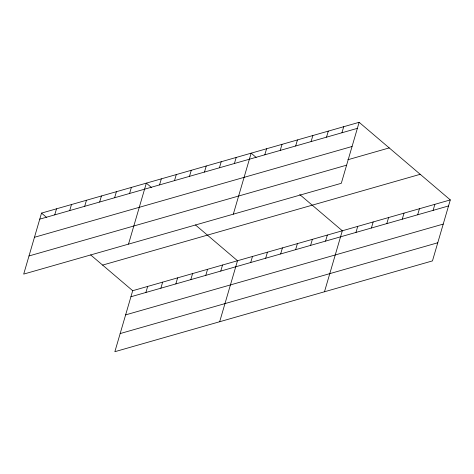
<?xml version="1.0" encoding="UTF-8"?>
<svg xmlns="http://www.w3.org/2000/svg" width="474" height="474" viewBox="0 0 474 474"><rect width="100%" height="100%" fill="white"/><g stroke="black" fill="none" stroke-linecap="round" stroke-linejoin="round"><path stroke-width="0.71" d="M359.138 122.304L41.534 213.099L23.7 274.091L341.304 183.296L359.138 122.304L450.3 199.91L432.466 260.901L114.862 351.696L132.696 290.704L450.3 199.91M54.741 214.87L56.507 208.821M69.714 210.592L71.479 204.543M84.686 206.309L86.452 200.259M99.659 202.031L101.424 195.981M114.631 197.747L116.397 191.697M129.603 193.469L131.369 187.42M128.507 244.128L146.342 183.136L151.36 187.408M159.548 184.907L161.314 178.858M174.521 180.624L176.287 174.574M145.903 292.476L147.669 286.426M189.493 176.346L191.259 170.296M160.876 288.198L162.641 282.149M204.466 172.068L206.237 166.018M175.848 283.914L177.614 277.865M219.438 167.784L221.21 161.735M190.821 279.636L192.586 273.587M234.411 163.506L236.182 157.457M205.793 275.353L207.559 269.303M233.321 214.165L251.155 153.173L256.167 157.445M220.766 271.075L222.531 265.025M264.812 154.814L266.578 148.765M219.669 321.733L237.504 260.741L195.46 224.949M280.235 150.406L282.006 144.357M250.71 262.513L252.476 256.464M295.663 145.992L297.435 139.943M265.683 258.229L267.449 252.18M311.092 141.584L312.858 135.534M280.655 253.951L282.421 247.902M326.515 137.176L328.286 131.126M295.628 249.674L297.399 243.624M341.944 132.761L343.709 126.712M310.6 245.39L312.372 239.34M325.573 241.112L327.344 235.063M324.483 291.771L342.317 230.779L299.722 194.524M355.974 232.42L357.74 226.371M371.397 228.012L373.168 221.962M386.825 223.598L388.597 217.548M402.254 219.189L404.02 213.14M417.677 214.781L419.449 208.732M433.106 210.367L434.871 204.318M39.763 219.148L357.366 128.353M34.466 237.278L352.069 146.484M347.851 159.744L389.219 147.912M29.003 255.96L346.607 165.165M102.615 265.096L420.219 174.302M130.925 296.754L448.528 205.959M125.628 314.884L443.231 224.089M120.165 333.566L437.769 242.771M41.534 213.099L46.547 217.37M90.653 254.911L132.696 290.704"/></g></svg>
